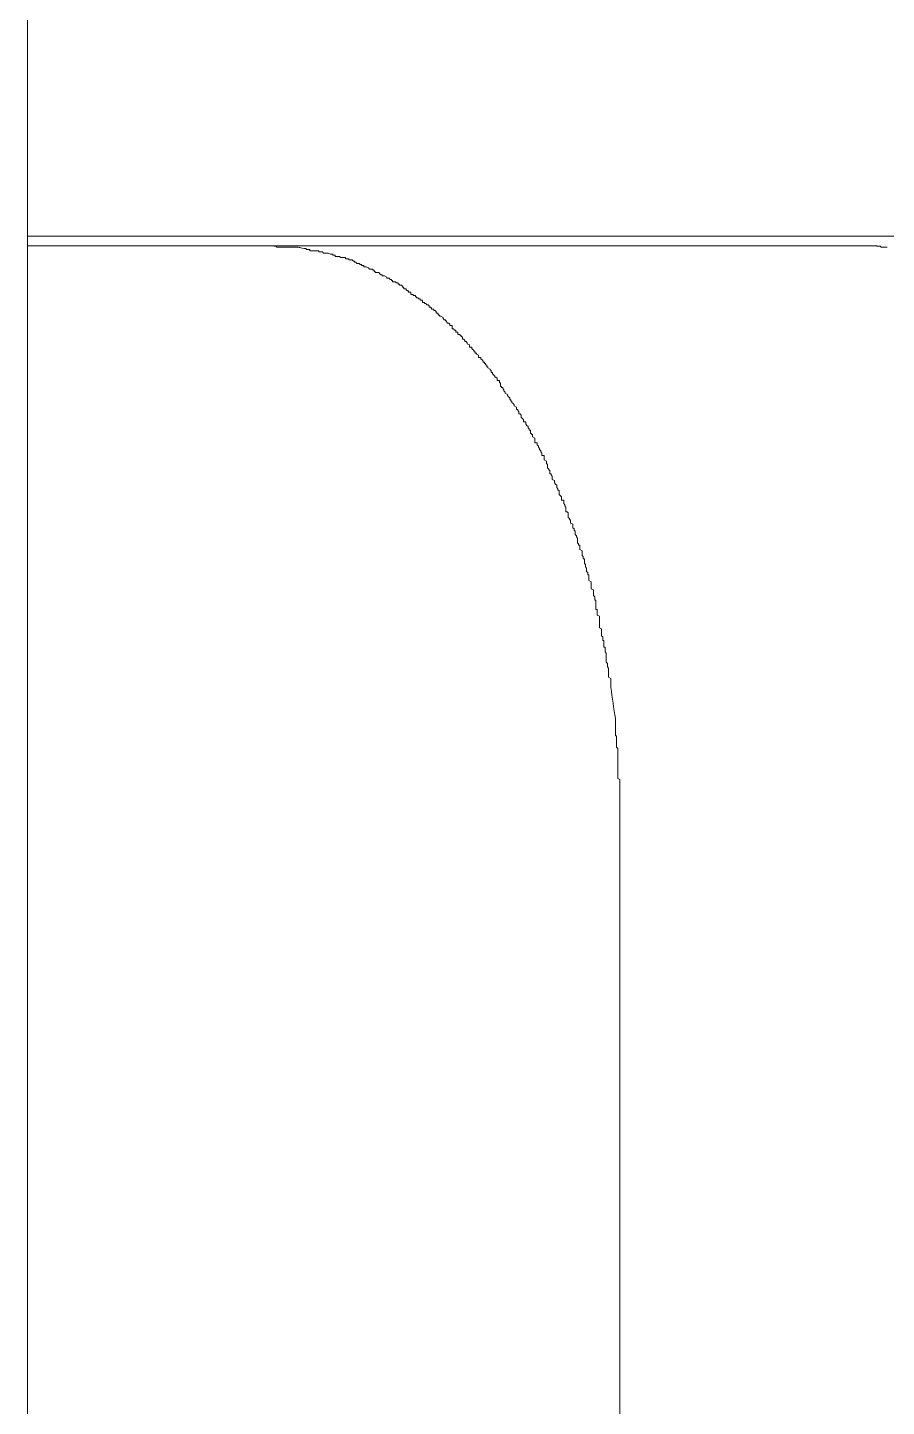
# Model space of a CAD drawing. Header units: millimetres. Extents: x 5194 to 16594, y 329 to 7592.
# Drawn here: x 11514.89 to 11531.7, y 4055.64 to 4082.61 of the extents above; entities that cross this region are included whole.
import ezdxf

# ---------------------------------------------------------------- set-up
doc = ezdxf.new("R2010")
doc.units = ezdxf.units.MM
doc.header["$MEASUREMENT"] = 0
doc.layers.add('PDF_Geometry', color=7, linetype='Continuous', true_color=0x231f20)

msp = doc.modelspace()

# ---------------------------------------------------------------- linework, layer by layer
at = {"layer": 'PDF_Geometry', "color": 0, "lineweight": 9}
for p, q in [((11514.894, 3795.514), (11514.894, 4229.174)), ((11514.894, 3770.171), (11514.894, 4090.17)), ((11514.894, 4078.53), (11543.522, 4078.53)), ((11531.518, 4078.343), (11514.898, 4078.343)), ((11519.743, 4078.336), (11519.72, 4078.336)), ((11519.765, 4078.336), (11519.743, 4078.336)), ((11519.765, 4078.314), (11519.765, 4078.336)), ((11519.788, 4078.314), (11519.765, 4078.314)), ((11519.81, 4078.314), (11519.788, 4078.314)), ((11520.035, 4078.314), (11520.012, 4078.314)), ((11520.08, 4078.314), (11520.035, 4078.314)), ((11531.536, 4078.336), (11531.513, 4078.336)), ((11531.581, 4078.336), (11531.536, 4078.336)), ((11531.603, 4078.314), (11531.581, 4078.336)), ((11531.626, 4078.314), (11531.603, 4078.314)), ((11531.648, 4078.314), (11531.626, 4078.314)), ((11531.671, 4078.314), (11531.648, 4078.314)), ((11531.693, 4078.314), (11531.671, 4078.314)), ((11531.716, 4078.314), (11531.693, 4078.314)), ((11520.327, 4078.291), (11520.305, 4078.291)), ((11520.35, 4078.291), (11520.327, 4078.291)), ((11520.35, 4078.269), (11520.35, 4078.291)), ((11520.372, 4078.269), (11520.35, 4078.269)), ((11520.395, 4078.269), (11520.372, 4078.269)), ((11520.417, 4078.269), (11520.395, 4078.269)), ((11520.417, 4078.246), (11520.417, 4078.269)), ((11520.462, 4078.246), (11520.417, 4078.246)), ((11520.597, 4078.246), (11520.575, 4078.246)), ((11520.597, 4078.224), (11520.597, 4078.246)), ((11520.642, 4078.224), (11520.597, 4078.224)), ((11520.665, 4078.224), (11520.642, 4078.224)), ((11520.687, 4078.201), (11520.665, 4078.224)), ((11520.71, 4078.201), (11520.687, 4078.201)), ((11520.732, 4078.201), (11520.71, 4078.201)), ((11520.755, 4078.201), (11520.732, 4078.201)), ((11520.777, 4078.201), (11520.755, 4078.201)), ((11520.822, 4078.179), (11520.777, 4078.201)), ((11520.845, 4078.179), (11520.822, 4078.179)), ((11520.867, 4078.179), (11520.845, 4078.179)), ((11520.867, 4078.157), (11520.867, 4078.179)), ((11520.89, 4078.157), (11520.867, 4078.157)), ((11520.912, 4078.157), (11520.89, 4078.157)), ((11520.912, 4078.134), (11520.912, 4078.157)), ((11520.935, 4078.134), (11520.912, 4078.134)), ((11520.957, 4078.134), (11520.935, 4078.134)), ((11521.002, 4078.134), (11520.957, 4078.134)), ((11521.024, 4078.112), (11521.002, 4078.134)), ((11521.047, 4078.112), (11521.024, 4078.112)), ((11521.069, 4078.112), (11521.047, 4078.112)), ((11521.092, 4078.112), (11521.069, 4078.112)), ((11521.114, 4078.112), (11521.092, 4078.112)), ((11521.114, 4078.089), (11521.114, 4078.112)), ((11521.137, 4078.089), (11521.114, 4078.089)), ((11521.182, 4078.089), (11521.137, 4078.089)), ((11521.182, 4078.067), (11521.182, 4078.089)), ((11521.227, 4078.067), (11521.182, 4078.067)), ((11521.249, 4078.067), (11521.227, 4078.067)), ((11521.272, 4078.044), (11521.249, 4078.067)), ((11521.294, 4078.044), (11521.272, 4078.044)), ((11521.294, 4078.022), (11521.294, 4078.044)), ((11521.317, 4078.022), (11521.294, 4078.022)), ((11521.339, 4077.999), (11521.317, 4078.022)), ((11521.384, 4077.999), (11521.339, 4077.999)), ((11521.407, 4077.977), (11521.384, 4077.999)), ((11521.429, 4077.977), (11521.407, 4077.977)), ((11521.429, 4077.954), (11521.429, 4077.977)), ((11521.452, 4077.954), (11521.429, 4077.954)), ((11521.474, 4077.954), (11521.452, 4077.954)), ((11521.474, 4077.932), (11521.474, 4077.954)), ((11521.497, 4077.932), (11521.474, 4077.932)), ((11521.519, 4077.932), (11521.497, 4077.932)), ((11521.564, 4077.909), (11521.519, 4077.932)), ((11521.587, 4077.887), (11521.564, 4077.909)), ((11521.609, 4077.887), (11521.587, 4077.887)), ((11521.632, 4077.887), (11521.609, 4077.887)), ((11521.654, 4077.887), (11521.632, 4077.887)), ((11521.654, 4077.864), (11521.654, 4077.887)), ((11521.677, 4077.864), (11521.654, 4077.864)), ((11521.677, 4077.842), (11521.677, 4077.864)), ((11521.699, 4077.842), (11521.677, 4077.842)), ((11521.699, 4077.819), (11521.699, 4077.842)), ((11521.744, 4077.819), (11521.699, 4077.819)), ((11521.767, 4077.819), (11521.744, 4077.819)), ((11521.789, 4077.797), (11521.767, 4077.819)), ((11521.812, 4077.774), (11521.789, 4077.797)), ((11521.834, 4077.774), (11521.812, 4077.774)), ((11521.834, 4077.752), (11521.834, 4077.774)), ((11521.857, 4077.752), (11521.834, 4077.752)), ((11521.879, 4077.752), (11521.857, 4077.752)), ((11521.924, 4077.729), (11521.879, 4077.752)), ((11521.924, 4077.707), (11521.924, 4077.729)), ((11521.947, 4077.707), (11521.924, 4077.707)), ((11521.969, 4077.707), (11521.947, 4077.707)), ((11521.992, 4077.684), (11521.969, 4077.707)), ((11522.014, 4077.684), (11521.992, 4077.684)), ((11522.014, 4077.662), (11522.014, 4077.684)), ((11522.036, 4077.662), (11522.014, 4077.662)), ((11522.036, 4077.639), (11522.036, 4077.662)), ((11522.059, 4077.639), (11522.036, 4077.639)), ((11522.104, 4077.639), (11522.059, 4077.639)), ((11522.104, 4077.617), (11522.104, 4077.639)), ((11522.126, 4077.617), (11522.104, 4077.617)), ((11522.149, 4077.617), (11522.126, 4077.617)), ((11522.149, 4077.594), (11522.149, 4077.617)), ((11522.171, 4077.594), (11522.149, 4077.594)), ((11522.171, 4077.572), (11522.171, 4077.594)), ((11522.194, 4077.572), (11522.171, 4077.572)), ((11522.216, 4077.572), (11522.194, 4077.572)), ((11522.239, 4077.549), (11522.216, 4077.572)), ((11522.239, 4077.527), (11522.239, 4077.549)), ((11522.261, 4077.527), (11522.239, 4077.527)), ((11522.261, 4077.504), (11522.261, 4077.527)), ((11522.284, 4077.504), (11522.261, 4077.504)), ((11522.306, 4077.504), (11522.284, 4077.504)), ((11522.306, 4077.482), (11522.306, 4077.504)), ((11522.329, 4077.459), (11522.306, 4077.482)), ((11522.351, 4077.459), (11522.329, 4077.459)), ((11522.351, 4077.437), (11522.351, 4077.459)), ((11522.374, 4077.437), (11522.351, 4077.437)), ((11522.396, 4077.437), (11522.374, 4077.437)), ((11522.396, 4077.414), (11522.396, 4077.437)), ((11522.396, 4077.392), (11522.396, 4077.414)), ((11522.441, 4077.392), (11522.396, 4077.392)), ((11522.441, 4077.369), (11522.441, 4077.392)), ((11522.486, 4077.369), (11522.441, 4077.369)), ((11522.486, 4077.347), (11522.486, 4077.369)), ((11522.509, 4077.347), (11522.486, 4077.347)), ((11522.509, 4077.324), (11522.509, 4077.347)), ((11522.531, 4077.324), (11522.509, 4077.324)), ((11522.554, 4077.302), (11522.531, 4077.324)), ((11522.576, 4077.302), (11522.554, 4077.302)), ((11522.576, 4077.279), (11522.576, 4077.302)), ((11522.621, 4077.279), (11522.576, 4077.279)), ((11522.621, 4077.257), (11522.621, 4077.279)), ((11522.621, 4077.234), (11522.621, 4077.257)), ((11522.666, 4077.234), (11522.621, 4077.234)), ((11522.666, 4077.212), (11522.666, 4077.234)), ((11522.689, 4077.212), (11522.666, 4077.212)), ((11522.711, 4077.189), (11522.689, 4077.212)), ((11522.734, 4077.189), (11522.711, 4077.189)), ((11522.756, 4077.167), (11522.734, 4077.189)), ((11522.756, 4077.144), (11522.756, 4077.167)), ((11522.779, 4077.144), (11522.756, 4077.144)), ((11522.801, 4077.122), (11522.779, 4077.144)), ((11522.801, 4077.1), (11522.801, 4077.122)), ((11522.846, 4077.1), (11522.801, 4077.1)), ((11522.846, 4077.077), (11522.846, 4077.1)), ((11522.869, 4077.077), (11522.846, 4077.077)), ((11522.891, 4077.055), (11522.869, 4077.077)), ((11522.891, 4077.032), (11522.891, 4077.055)), ((11522.914, 4077.032), (11522.891, 4077.032)), ((11522.914, 4077.01), (11522.914, 4077.032)), ((11522.936, 4077.01), (11522.914, 4077.01)), ((11522.936, 4076.987), (11522.936, 4077.01)), ((11522.959, 4076.987), (11522.936, 4076.987)), ((11522.959, 4076.965), (11522.959, 4076.987)), ((11522.981, 4076.965), (11522.959, 4076.965)), ((11523.026, 4076.942), (11522.981, 4076.965)), ((11523.026, 4076.92), (11523.026, 4076.942)), ((11523.049, 4076.897), (11523.026, 4076.92)), ((11523.071, 4076.897), (11523.049, 4076.897)), ((11523.071, 4076.875), (11523.071, 4076.897)), ((11523.093, 4076.875), (11523.071, 4076.875)), ((11523.093, 4076.852), (11523.093, 4076.875)), ((11523.116, 4076.83), (11523.093, 4076.852)), ((11523.138, 4076.83), (11523.116, 4076.83)), ((11523.161, 4076.807), (11523.138, 4076.83)), ((11523.161, 4076.785), (11523.161, 4076.807)), ((11523.206, 4076.785), (11523.161, 4076.785)), ((11523.206, 4076.762), (11523.206, 4076.785)), ((11523.206, 4076.74), (11523.206, 4076.762)), ((11523.206, 4076.717), (11523.206, 4076.74)), ((11523.228, 4076.717), (11523.206, 4076.717)), ((11523.251, 4076.695), (11523.228, 4076.717)), ((11523.273, 4076.695), (11523.251, 4076.695)), ((11523.273, 4076.672), (11523.273, 4076.695)), ((11523.273, 4076.65), (11523.273, 4076.672)), ((11523.296, 4076.65), (11523.273, 4076.65)), ((11523.318, 4076.65), (11523.296, 4076.65)), ((11523.318, 4076.627), (11523.318, 4076.65)), ((11523.318, 4076.605), (11523.318, 4076.627)), ((11523.363, 4076.605), (11523.318, 4076.605)), ((11523.363, 4076.582), (11523.363, 4076.605)), ((11523.386, 4076.582), (11523.363, 4076.582)), ((11523.386, 4076.56), (11523.386, 4076.582)), ((11523.408, 4076.56), (11523.386, 4076.56)), ((11523.408, 4076.537), (11523.408, 4076.56)), ((11523.408, 4076.515), (11523.408, 4076.537)), ((11523.431, 4076.515), (11523.408, 4076.515)), ((11523.453, 4076.492), (11523.431, 4076.515)), ((11523.453, 4076.47), (11523.453, 4076.492)), ((11523.476, 4076.47), (11523.453, 4076.47)), ((11523.498, 4076.447), (11523.476, 4076.47)), ((11523.498, 4076.425), (11523.498, 4076.447)), ((11523.543, 4076.402), (11523.498, 4076.425)), ((11523.543, 4076.38), (11523.543, 4076.402)), ((11523.543, 4076.357), (11523.543, 4076.38)), ((11523.588, 4076.357), (11523.543, 4076.357)), ((11523.588, 4076.335), (11523.588, 4076.357)), ((11523.611, 4076.312), (11523.588, 4076.335)), ((11523.633, 4076.29), (11523.611, 4076.312)), ((11523.633, 4076.267), (11523.633, 4076.29)), ((11523.656, 4076.267), (11523.633, 4076.267)), ((11523.656, 4076.245), (11523.656, 4076.267)), ((11523.678, 4076.245), (11523.656, 4076.245)), ((11523.678, 4076.222), (11523.678, 4076.245)), ((11523.723, 4076.2), (11523.678, 4076.222)), ((11523.723, 4076.177), (11523.723, 4076.2)), ((11523.723, 4076.155), (11523.723, 4076.177)), ((11523.768, 4076.155), (11523.723, 4076.155)), ((11523.768, 4076.132), (11523.768, 4076.155)), ((11523.791, 4076.11), (11523.768, 4076.132)), ((11523.813, 4076.087), (11523.791, 4076.11)), ((11523.813, 4076.065), (11523.813, 4076.087)), ((11523.836, 4076.065), (11523.813, 4076.065)), ((11523.836, 4076.043), (11523.836, 4076.065)), ((11523.858, 4076.043), (11523.836, 4076.043)), ((11523.858, 4076.02), (11523.858, 4076.043)), ((11523.881, 4075.998), (11523.858, 4076.02)), ((11523.881, 4075.975), (11523.881, 4075.998)), ((11523.903, 4075.975), (11523.881, 4075.975)), ((11523.903, 4075.953), (11523.903, 4075.975)), ((11523.948, 4075.93), (11523.903, 4075.953)), ((11523.948, 4075.908), (11523.948, 4075.93)), ((11523.971, 4075.908), (11523.948, 4075.908)), ((11523.971, 4075.885), (11523.971, 4075.908)), ((11523.971, 4075.863), (11523.971, 4075.885)), ((11523.993, 4075.863), (11523.971, 4075.863)), ((11523.993, 4075.84), (11523.993, 4075.863)), ((11524.016, 4075.818), (11523.993, 4075.84)), ((11524.038, 4075.795), (11524.016, 4075.818)), ((11524.038, 4075.773), (11524.038, 4075.795)), ((11524.061, 4075.773), (11524.038, 4075.773)), ((11524.083, 4075.75), (11524.061, 4075.773)), ((11524.083, 4075.728), (11524.083, 4075.75)), ((11524.083, 4075.705), (11524.083, 4075.728)), ((11524.128, 4075.705), (11524.083, 4075.705)), ((11524.128, 4075.683), (11524.128, 4075.705)), ((11524.128, 4075.66), (11524.128, 4075.683)), ((11524.15, 4075.66), (11524.128, 4075.66)), ((11524.15, 4075.638), (11524.15, 4075.66)), ((11524.15, 4075.615), (11524.15, 4075.638)), ((11524.15, 4075.593), (11524.15, 4075.615)), ((11524.173, 4075.593), (11524.15, 4075.593)), ((11524.173, 4075.57), (11524.173, 4075.593)), ((11524.195, 4075.57), (11524.173, 4075.57)), ((11524.195, 4075.548), (11524.195, 4075.57)), ((11524.218, 4075.525), (11524.195, 4075.548)), ((11524.218, 4075.503), (11524.218, 4075.525)), ((11524.24, 4075.48), (11524.218, 4075.503)), ((11524.24, 4075.458), (11524.24, 4075.48)), ((11524.285, 4075.435), (11524.24, 4075.458)), ((11524.285, 4075.413), (11524.285, 4075.435)), ((11524.308, 4075.39), (11524.285, 4075.413)), ((11524.33, 4075.368), (11524.308, 4075.39)), ((11524.33, 4075.345), (11524.33, 4075.368)), ((11524.353, 4075.323), (11524.33, 4075.345)), ((11524.353, 4075.3), (11524.353, 4075.323)), ((11524.375, 4075.3), (11524.353, 4075.3)), ((11524.375, 4075.278), (11524.375, 4075.3)), ((11524.398, 4075.255), (11524.375, 4075.278)), ((11524.42, 4075.233), (11524.398, 4075.255)), ((11524.42, 4075.21), (11524.42, 4075.233)), ((11524.465, 4075.188), (11524.42, 4075.21)), ((11524.465, 4075.165), (11524.465, 4075.188)), ((11524.465, 4075.143), (11524.465, 4075.165)), ((11524.488, 4075.143), (11524.465, 4075.143)), ((11524.488, 4075.12), (11524.488, 4075.143)), ((11524.51, 4075.098), (11524.488, 4075.12)), ((11524.51, 4075.075), (11524.51, 4075.098)), ((11524.51, 4075.053), (11524.51, 4075.075)), ((11524.533, 4075.053), (11524.51, 4075.053)), ((11524.555, 4075.031), (11524.533, 4075.053)), ((11524.555, 4075.008), (11524.555, 4075.031)), ((11524.555, 4074.986), (11524.555, 4075.008)), ((11524.578, 4074.963), (11524.555, 4074.986)), ((11524.6, 4074.941), (11524.578, 4074.963)), ((11524.6, 4074.918), (11524.6, 4074.941)), ((11524.6, 4074.896), (11524.6, 4074.918)), ((11524.645, 4074.896), (11524.6, 4074.896)), ((11524.645, 4074.873), (11524.645, 4074.896)), ((11524.645, 4074.851), (11524.645, 4074.873)), ((11524.668, 4074.828), (11524.645, 4074.851)), ((11524.69, 4074.806), (11524.668, 4074.828)), ((11524.69, 4074.783), (11524.69, 4074.806)), ((11524.713, 4074.761), (11524.69, 4074.783)), ((11524.713, 4074.738), (11524.713, 4074.761)), ((11524.735, 4074.738), (11524.713, 4074.738)), ((11524.735, 4074.716), (11524.735, 4074.738)), ((11524.735, 4074.693), (11524.735, 4074.716)), ((11524.735, 4074.671), (11524.735, 4074.693)), ((11524.758, 4074.671), (11524.735, 4074.671)), ((11524.758, 4074.648), (11524.758, 4074.671)), ((11524.78, 4074.648), (11524.758, 4074.648)), ((11524.78, 4074.626), (11524.78, 4074.648)), ((11524.78, 4074.603), (11524.78, 4074.626)), ((11524.825, 4074.581), (11524.78, 4074.603)), ((11524.825, 4074.558), (11524.825, 4074.581)), ((11524.825, 4074.536), (11524.825, 4074.558)), ((11524.825, 4074.513), (11524.825, 4074.536)), ((11524.825, 4074.491), (11524.825, 4074.513)), ((11524.87, 4074.491), (11524.825, 4074.491)), ((11524.87, 4074.468), (11524.87, 4074.491)), ((11524.87, 4074.446), (11524.87, 4074.468)), ((11524.893, 4074.423), (11524.87, 4074.446)), ((11524.893, 4074.401), (11524.893, 4074.423)), ((11524.915, 4074.378), (11524.893, 4074.401)), ((11524.915, 4074.356), (11524.915, 4074.378)), ((11524.938, 4074.333), (11524.915, 4074.356)), ((11524.938, 4074.311), (11524.938, 4074.333)), ((11524.96, 4074.288), (11524.938, 4074.311)), ((11524.96, 4074.266), (11524.96, 4074.288)), ((11524.96, 4074.243), (11524.96, 4074.266)), ((11525.005, 4074.243), (11524.96, 4074.243)), ((11525.005, 4074.221), (11525.005, 4074.243)), ((11525.005, 4074.198), (11525.005, 4074.221)), ((11525.005, 4074.176), (11525.005, 4074.198)), ((11525.005, 4074.153), (11525.005, 4074.176)), ((11525.05, 4074.131), (11525.005, 4074.153)), ((11525.05, 4074.108), (11525.05, 4074.131)), ((11525.05, 4074.086), (11525.05, 4074.108)), ((11525.073, 4074.063), (11525.05, 4074.086)), ((11525.073, 4074.041), (11525.073, 4074.063)), ((11525.073, 4074.018), (11525.073, 4074.041)), ((11525.073, 4073.996), (11525.073, 4074.018)), ((11525.095, 4073.974), (11525.073, 4073.996)), ((11525.095, 4073.951), (11525.095, 4073.974)), ((11525.118, 4073.951), (11525.095, 4073.951)), ((11525.118, 4073.929), (11525.118, 4073.951)), ((11525.118, 4073.906), (11525.118, 4073.929)), ((11525.118, 4073.884), (11525.118, 4073.906)), ((11525.14, 4073.884), (11525.118, 4073.884)), ((11525.14, 4073.861), (11525.14, 4073.884)), ((11525.162, 4073.839), (11525.14, 4073.861)), ((11525.162, 4073.816), (11525.162, 4073.839)), ((11525.162, 4073.794), (11525.162, 4073.816)), ((11525.162, 4073.771), (11525.162, 4073.794)), ((11525.207, 4073.749), (11525.162, 4073.771)), ((11525.207, 4073.726), (11525.207, 4073.749)), ((11525.207, 4073.704), (11525.207, 4073.726)), ((11525.23, 4073.681), (11525.207, 4073.704)), ((11525.252, 4073.659), (11525.23, 4073.681)), ((11525.252, 4073.636), (11525.252, 4073.659)), ((11525.252, 4073.614), (11525.252, 4073.636)), ((11525.275, 4073.591), (11525.252, 4073.614)), ((11525.275, 4073.569), (11525.275, 4073.591)), ((11525.297, 4073.546), (11525.275, 4073.569)), ((11525.297, 4073.524), (11525.297, 4073.546)), ((11525.297, 4073.501), (11525.297, 4073.524)), ((11525.297, 4073.479), (11525.297, 4073.501)), ((11525.32, 4073.456), (11525.297, 4073.479)), ((11525.342, 4073.434), (11525.32, 4073.456)), ((11525.342, 4073.411), (11525.342, 4073.434)), ((11525.342, 4073.389), (11525.342, 4073.411)), ((11525.342, 4073.366), (11525.342, 4073.389)), ((11525.387, 4073.366), (11525.342, 4073.366)), ((11525.387, 4073.344), (11525.387, 4073.366)), ((11525.387, 4073.321), (11525.387, 4073.344)), ((11525.387, 4073.299), (11525.387, 4073.321)), ((11525.41, 4073.276), (11525.387, 4073.299)), ((11525.41, 4073.254), (11525.41, 4073.276)), ((11525.432, 4073.231), (11525.41, 4073.254)), ((11525.432, 4073.209), (11525.432, 4073.231)), ((11525.432, 4073.186), (11525.432, 4073.209)), ((11525.432, 4073.164), (11525.432, 4073.186)), ((11525.432, 4073.141), (11525.432, 4073.164)), ((11525.455, 4073.141), (11525.432, 4073.141)), ((11525.477, 4073.119), (11525.455, 4073.141)), ((11525.477, 4073.096), (11525.477, 4073.119)), ((11525.477, 4073.074), (11525.477, 4073.096)), ((11525.477, 4073.051), (11525.477, 4073.074)), ((11525.477, 4073.029), (11525.477, 4073.051)), ((11525.5, 4073.006), (11525.477, 4073.029)), ((11525.5, 4072.984), (11525.5, 4073.006)), ((11525.522, 4072.984), (11525.5, 4072.984)), ((11525.522, 4072.961), (11525.522, 4072.984)), ((11525.522, 4072.939), (11525.522, 4072.961)), ((11525.522, 4072.917), (11525.522, 4072.939)), ((11525.567, 4072.894), (11525.522, 4072.917)), ((11525.567, 4072.872), (11525.567, 4072.894)), ((11525.567, 4072.849), (11525.567, 4072.872)), ((11525.567, 4072.827), (11525.567, 4072.849)), ((11525.59, 4072.804), (11525.567, 4072.827)), ((11525.59, 4072.782), (11525.59, 4072.804)), ((11525.612, 4072.759), (11525.59, 4072.782)), ((11525.612, 4072.737), (11525.612, 4072.759)), ((11525.612, 4072.714), (11525.612, 4072.737)), ((11525.612, 4072.692), (11525.612, 4072.714)), ((11525.635, 4072.669), (11525.612, 4072.692)), ((11525.635, 4072.647), (11525.635, 4072.669)), ((11525.657, 4072.624), (11525.635, 4072.647)), ((11525.657, 4072.602), (11525.657, 4072.624)), ((11525.657, 4072.579), (11525.657, 4072.602)), ((11525.657, 4072.557), (11525.657, 4072.579)), ((11525.657, 4072.534), (11525.657, 4072.557)), ((11525.68, 4072.512), (11525.657, 4072.534)), ((11525.68, 4072.489), (11525.68, 4072.512)), ((11525.702, 4072.489), (11525.68, 4072.489)), ((11525.702, 4072.467), (11525.702, 4072.489)), ((11525.702, 4072.444), (11525.702, 4072.467)), ((11525.702, 4072.422), (11525.702, 4072.444)), ((11525.702, 4072.399), (11525.702, 4072.422)), ((11525.747, 4072.377), (11525.702, 4072.399)), ((11525.747, 4072.354), (11525.747, 4072.377)), ((11525.747, 4072.332), (11525.747, 4072.354)), ((11525.747, 4072.309), (11525.747, 4072.332)), ((11525.747, 4072.287), (11525.747, 4072.309)), ((11525.77, 4072.264), (11525.747, 4072.287)), ((11525.77, 4072.242), (11525.77, 4072.264)), ((11525.77, 4072.219), (11525.77, 4072.242)), ((11525.792, 4072.219), (11525.77, 4072.219)), ((11525.792, 4072.197), (11525.792, 4072.219)), ((11525.792, 4072.174), (11525.792, 4072.197)), ((11525.792, 4072.152), (11525.792, 4072.174)), ((11525.792, 4072.129), (11525.792, 4072.152)), ((11525.815, 4072.107), (11525.792, 4072.129)), ((11525.815, 4072.084), (11525.815, 4072.107)), ((11525.815, 4072.062), (11525.815, 4072.084)), ((11525.837, 4072.039), (11525.815, 4072.062)), ((11525.837, 4072.017), (11525.837, 4072.039)), ((11525.837, 4071.994), (11525.837, 4072.017)), ((11525.837, 4071.972), (11525.837, 4071.994)), ((11525.86, 4071.949), (11525.837, 4071.972)), ((11525.86, 4071.927), (11525.86, 4071.949)), ((11525.86, 4071.904), (11525.86, 4071.927)), ((11525.882, 4071.904), (11525.86, 4071.904)), ((11525.882, 4071.882), (11525.882, 4071.904)), ((11525.882, 4071.86), (11525.882, 4071.882)), ((11525.882, 4071.837), (11525.882, 4071.86)), ((11525.882, 4071.815), (11525.882, 4071.837)), ((11525.882, 4071.792), (11525.882, 4071.815)), ((11525.927, 4071.77), (11525.882, 4071.792)), ((11525.927, 4071.747), (11525.927, 4071.77)), ((11525.927, 4071.725), (11525.927, 4071.747)), ((11525.927, 4071.702), (11525.927, 4071.725)), ((11525.927, 4071.68), (11525.927, 4071.702)), ((11525.927, 4071.657), (11525.927, 4071.68)), ((11525.927, 4071.635), (11525.927, 4071.657)), ((11525.972, 4071.612), (11525.927, 4071.635)), ((11525.972, 4071.59), (11525.972, 4071.612)), ((11525.972, 4071.567), (11525.972, 4071.59)), ((11525.972, 4071.545), (11525.972, 4071.567)), ((11525.972, 4071.522), (11525.972, 4071.545)), ((11525.972, 4071.5), (11525.972, 4071.522)), ((11525.995, 4071.477), (11525.972, 4071.5)), ((11525.995, 4071.455), (11525.995, 4071.477)), ((11525.995, 4071.432), (11525.995, 4071.455)), ((11525.995, 4071.41), (11525.995, 4071.432)), ((11526.017, 4071.41), (11525.995, 4071.41)), ((11526.017, 4071.387), (11526.017, 4071.41)), ((11526.017, 4071.23), (11526.017, 4071.252)), ((11526.04, 4071.23), (11526.017, 4071.23)), ((11526.04, 4071.207), (11526.04, 4071.23)), ((11526.04, 4071.185), (11526.04, 4071.207)), ((11526.04, 4071.162), (11526.04, 4071.185)), ((11526.04, 4071.14), (11526.04, 4071.162)), ((11526.04, 4071.117), (11526.04, 4071.14)), ((11526.085, 4071.095), (11526.04, 4071.117)), ((11526.085, 4071.072), (11526.085, 4071.095)), ((11526.085, 4070.87), (11526.085, 4070.892)), ((11526.13, 4070.848), (11526.085, 4070.87)), ((11526.13, 4070.825), (11526.13, 4070.848)), ((11526.13, 4070.803), (11526.13, 4070.825)), ((11526.13, 4070.78), (11526.13, 4070.803)), ((11526.13, 4070.758), (11526.13, 4070.78)), ((11526.13, 4070.735), (11526.13, 4070.758)), ((11526.13, 4070.713), (11526.13, 4070.735)), ((11526.152, 4070.69), (11526.13, 4070.713)), ((11526.152, 4070.668), (11526.152, 4070.69)), ((11526.152, 4070.645), (11526.152, 4070.668)), ((11526.152, 4070.623), (11526.152, 4070.645)), ((11526.175, 4070.623), (11526.152, 4070.623)), ((11526.175, 4070.6), (11526.175, 4070.623)), ((11526.175, 4070.578), (11526.175, 4070.6)), ((11526.175, 4070.555), (11526.175, 4070.578)), ((11526.175, 4070.533), (11526.175, 4070.555)), ((11526.175, 4070.51), (11526.175, 4070.533)), ((11526.175, 4070.488), (11526.175, 4070.51)), ((11526.197, 4070.488), (11526.175, 4070.488)), ((11526.197, 4070.443), (11526.197, 4070.488)), ((11526.197, 4070.42), (11526.197, 4070.443)), ((11526.197, 4070.398), (11526.197, 4070.42)), ((11526.219, 4070.375), (11526.197, 4070.398)), ((11526.219, 4070.353), (11526.219, 4070.375)), ((11526.219, 4070.33), (11526.219, 4070.353)), ((11526.219, 4070.308), (11526.219, 4070.33)), ((11526.219, 4070.285), (11526.219, 4070.308)), ((11526.219, 4070.263), (11526.219, 4070.285)), ((11526.219, 4070.24), (11526.219, 4070.263)), ((11526.219, 4070.218), (11526.219, 4070.24)), ((11526.219, 4070.195), (11526.219, 4070.218)), ((11526.242, 4070.173), (11526.219, 4070.195)), ((11526.242, 4070.15), (11526.242, 4070.173)), ((11526.242, 4070.128), (11526.242, 4070.15)), ((11526.242, 4070.105), (11526.242, 4070.128)), ((11526.264, 4070.083), (11526.242, 4070.105)), ((11526.264, 4070.06), (11526.264, 4070.083)), ((11526.264, 4070.038), (11526.264, 4070.06)), ((11526.264, 4070.015), (11526.264, 4070.038)), ((11526.264, 4069.993), (11526.264, 4070.015)), ((11526.264, 4069.97), (11526.264, 4069.993)), ((11526.264, 4069.948), (11526.264, 4069.97)), ((11526.264, 4069.925), (11526.264, 4069.948)), ((11526.264, 4069.903), (11526.264, 4069.925)), ((11526.309, 4069.88), (11526.264, 4069.903)), ((11526.309, 4069.858), (11526.309, 4069.88)), ((11526.399, 4068.756), (11526.399, 4068.778)), ((11526.422, 4068.756), (11526.399, 4068.756)), ((11526.422, 4068.734), (11526.422, 4068.756)), ((11526.422, 4068.711), (11526.422, 4068.734)), ((11526.422, 4068.689), (11526.422, 4068.711)), ((11526.422, 4068.531), (11526.422, 4068.554)), ((11526.444, 4068.509), (11526.422, 4068.531)), ((11526.444, 4068.351), (11526.444, 4068.374)), ((11526.444, 4068.329), (11526.444, 4068.351)), ((11526.444, 4068.306), (11526.444, 4068.329)), ((11526.444, 4067.946), (11526.444, 4067.969)), ((11526.444, 4067.924), (11526.444, 4067.946)), ((11526.489, 4067.901), (11526.444, 4067.924)), ((11526.489, 4067.879), (11526.489, 4067.901)), ((11526.489, 4067.339), (11526.489, 4067.362)), ((11526.489, 3995.216), (11526.489, 4067.339))]:
    msp.add_line(p, q, dxfattribs=at)
msp.add_ellipse((11554.59, 4073.58), major_axis=(20.184, 20.184), ratio=1, start_param=2.492521, end_param=2.514025, dxfattribs=at)
for points in [[(11520.012, 4078.314), (11519.945, 4078.314), (11519.878, 4078.314), (11519.81, 4078.314)], [(11520.305, 4078.291), (11520.192, 4078.314), (11520.237, 4078.314), (11520.08, 4078.314)], [(11520.575, 4078.246), (11520.53, 4078.246), (11520.507, 4078.246), (11520.462, 4078.246)], [(11526.017, 4071.252), (11526.017, 4071.297), (11526.017, 4071.342), (11526.017, 4071.387)], [(11526.085, 4070.892), (11526.085, 4070.96), (11526.085, 4071.005), (11526.085, 4071.072)], [(11526.309, 4069.701), (11526.309, 4069.746), (11526.309, 4069.813), (11526.309, 4069.858)], [(11526.399, 4068.778), (11526.399, 4068.891), (11526.399, 4068.981), (11526.399, 4069.093)], [(11526.422, 4068.554), (11526.422, 4068.599), (11526.422, 4068.644), (11526.422, 4068.689)], [(11526.444, 4068.374), (11526.444, 4068.419), (11526.444, 4068.464), (11526.444, 4068.509)], [(11526.444, 4067.969), (11526.444, 4068.081), (11526.444, 4068.194), (11526.444, 4068.306)], [(11526.489, 4067.362), (11526.489, 4067.542), (11526.489, 4067.699), (11526.489, 4067.879)]]:
    msp.add_open_spline(points, degree=3, dxfattribs=at)

doc.saveas('drawing.dxf')
